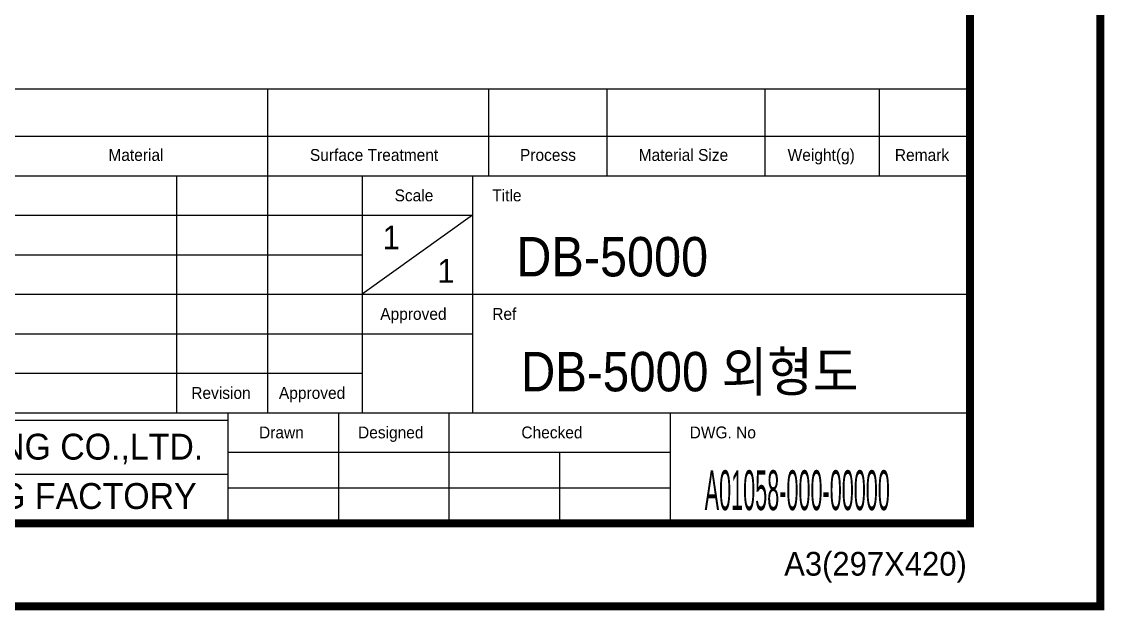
# Model space of a CAD drawing. Header units: millimetres. Extents: x 22 to 2359, y 6 to 1660.
# Drawn here: x 1598 to 2359, y 6 to 419 of the extents above; entities that cross this region are included whole.
import ezdxf
from ezdxf.enums import TextEntityAlignment as Align

# ---------------------------------------------------------------- set-up
doc = ezdxf.new("R2010")
doc.units = ezdxf.units.MM
doc.layers.add('1', color=7, linetype='CONTINUOUS')
doc.layers.add('1LINE', color=7, linetype='CONTINUOUS')
doc.styles.add('hangul2', font='')
doc.styles.get('hangul2').set_extended_font_data('Gulim')

msp = doc.modelspace()

# ---------------------------------------------------------------- linework, layer by layer
at = {"layer": '1LINE', "color": 3}
for p, q in [((1287.61, 372.01), (2264.53, 372.01)), ((1770.52, 372.01), (1770.52, 310.96)), ((1925.94, 372.01), (1925.94, 310.96)), ((2009.2, 372.01), (2009.2, 310.96)), ((2120.21, 372.01), (2120.21, 310.96)), ((2200.7, 372.01), (2200.7, 310.96)), ((1287.61, 338.71), (2264.53, 338.71)), ((1287.61, 310.96), (2264.53, 310.96)), ((1706.69, 310.96), (1706.69, 144.43)), ((1770.52, 310.96), (1770.52, 144.43)), ((1837.13, 310.96), (1837.13, 144.43)), ((1914.84, 310.96), (1914.84, 144.43)), ((1287.61, 283.2), (1914.84, 283.2)), ((1914.84, 283.2), (1837.13, 227.7)), ((1287.61, 255.45), (1837.13, 255.45)), ((1287.61, 227.7), (2264.53, 227.7)), ((1287.61, 199.94), (1914.84, 199.94)), ((1287.61, 172.19), (1837.13, 172.19)), ((1287.61, 144.43), (2264.53, 144.43)), ((1742.77, 144.43), (1742.77, 66.72)), ((1820.48, 144.43), (1820.48, 66.72)), ((1898.19, 144.43), (1898.19, 66.72)), ((2053.61, 144.43), (2053.61, 66.72)), ((1742.77, 116.68), (2053.61, 116.68)), ((1975.9, 116.68), (1975.9, 66.72)), ((1742.77, 91.7), (2053.61, 91.7))]:
    msp.add_line(p, q, dxfattribs=at)
at = {"layer": '1LINE', "color": 4}
for p, q in [((1392.72, 139.34), (1742.77, 139.34)), ((1392.72, 101.33), (1742.77, 101.33))]:
    msp.add_line(p, q, dxfattribs=at)
at = {"layer": '1LINE', "color": 4, "const_width": 5.55}
for points in [[(24.82, 8.44), (2356.12, 8.44), (2356.12, 1657), (24.82, 1657)], [(116.41, 66.72), (2264.53, 66.72), (2264.53, 1598.72), (116.41, 1598.72)]]:
    msp.add_lwpolyline(points, close=True, dxfattribs=at)

# ---------------------------------------------------------------- texts
at = {"layer": '1', "color": 7, "linetype": 'Continuous', "attachment_point": 7, "line_spacing_factor": 0.903614, "style": 'hangul2'}
for s, insert, char_height in [('{\\W0.942;DB-5000}', (1945.55, 239.83), 27.717), ('{\\W0.921;DB-5000 외형도}', (1948.79, 156.51), 27.717), ('{\\W0.415;A01058-000-00000}', (2077.94, 75.65), 28)]:
    msp.add_mtext(s, dxfattribs=dict(at, insert=insert, char_height=char_height))
at = {"layer": '1LINE', "color": 4, "style": 'hangul2'}
for s, p in [('DAELIM TRADING CO.,LTD.', (1570.74, 119.08)), ('JEUNGPYEONG FACTORY', (1569.41, 85.98))]:
    msp.add_text(s, height=18.1936, dxfattribs=at).set_placement(p, align=Align.MIDDLE)
at = {"layer": '1LINE', "style": 'hangul2'}
msp.add_text('A3(297X420)', height=16.6521, dxfattribs=at).set_placement((2133.85, 30.03))
at = {"layer": '1LINE', "color": 4, "attachment_point": 1, "style": 'hangul2'}
for s, insert, char_height, width in [('Material', (1658.79, 329.72), 8.326, 71.1463), ('Surface Treatment', (1800.43, 329.72), 8.3261, 116.5777), ('Process', (1948.11, 329.72), 8.326, 46.0836), ('Material Size', (2031.54, 329.72), 8.3261, 87.5292), ('Weight(g)', (2136.26, 329.72), 8.326, 59.3124), ('Remark', (2211.65, 329.72), 8.326, 44.799), ('Scale', (1859.96, 301.32), 8.326, 36.2031), ('Title', (1928.62, 301.32), 8.326, 36.2031), ('Approved', (1849.88, 218.06), 8.326, 9.4832), ('Ref', (1928.62, 218.06), 8.326, 36.2031), ('Revision', (1717.03, 162.55), 8.326, 46.1351), ('Approved', (1778.66, 162.55), 8.326, 9.4832), ('Drawn', (1764.69, 134.8), 8.326, 9.4832), ('Designed', (1834.27, 134.8), 8.326, 9.4832), ('Checked', (1949.09, 134.8), 8.326, 9.4832), ('DWG. No', (2067.39, 134.8), 8.326, 58.8226)]:
    msp.add_mtext(s, dxfattribs=dict(at, insert=insert, char_height=char_height, width=width))
at = {"layer": '1LINE', "color": 2, "char_height": 16.65, "width": 9.4832, "attachment_point": 1, "style": 'hangul2'}
for insert in [(1851.49, 275.88), (1890.06, 252.39)]:
    msp.add_mtext('1', dxfattribs=dict(at, insert=insert))

doc.saveas('drawing.dxf')
